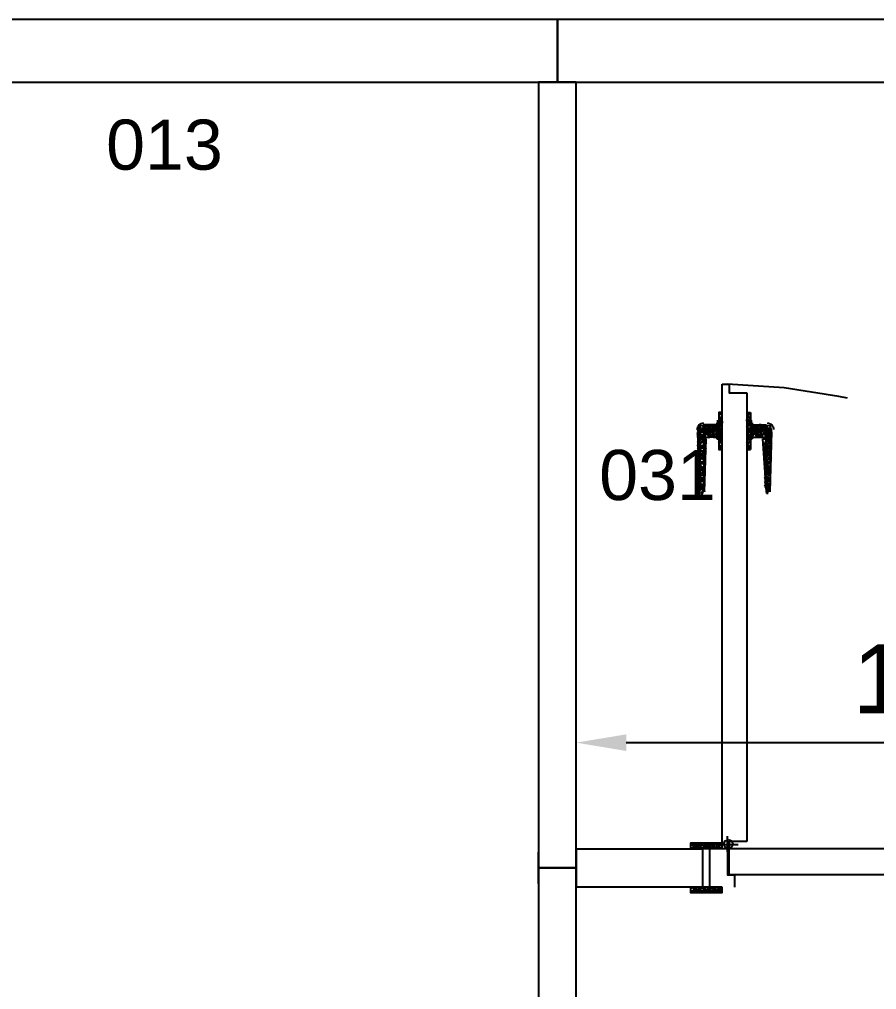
# Model space of a CAD drawing. Header units: millimetres. Extents: x -973 to 28250, y -35942 to 8545.
# Drawn here: x 3006 to 4375, y -19549 to -18000 of the extents above; entities that cross this region are included whole.
import ezdxf
from ezdxf.enums import TextEntityAlignment as Align

# ---------------------------------------------------------------- set-up
doc = ezdxf.new("R2010")
doc.units = ezdxf.units.MM
for name, color, linetype in [('R02_AKS', 8, 'Continuous'), ('R02_BAGLANTI', 3, 'Continuous'), ('R02_DUVAR', 7, 'Continuous'), ('R02_OLCU', 4, 'Continuous'), ('R02_OZEL', 6, 'Continuous')]:
    doc.layers.add(name, color=color, linetype=linetype)
doc.styles.get("Standard").update_dxf_attribs({"font": 'Arial.ttf'})
doc.dimstyles.new('ISO-25', dxfattribs={"dimtxt": 12, "dimasz": 3, "dimexe": 1.25, "dimexo": 0.625, "dimgap": 4, "dimtad": 1, "dimtxsty": 'Standard', "dimcen": 2.5, "dimadec": 0, "dimazin": 0, "dimtfac": 1, "dimtmove": 0, "dimatfit": 3, "dimfxl": 1, "dimarcsym": 0})

# ---------------------------------------------------------------- blocks, each defined once
blk = doc.blocks.new('R02_CK_D01_H_1_1_P')
blk.add_lwpolyline([(0, 0), (1255, 0), (1255, 100), (0, 100)], close=True)
blk = doc.blocks.new('R02_CK_I01_V_1_1_P')
blk.add_lwpolyline([(0, 0), (1255, 0), (1255, 60), (0, 60)], close=True)
blk = doc.blocks.new('R02_CK_I02_V_1_1_P')
blk.add_lwpolyline([(1037.5, 0), (1255, 0), (1255, 60), (1037.5, 60)], close=True)
blk = doc.blocks.new('R02_SRC_K01')
at = {"color": 133, "linetype": 'Continuous', "lineweight": 25, "true_color": 0x6ec1dd}
for p, q in [((54328.39, 7919.03), (54328.39, 7993.18)), ((54324.44, 7991.77), (54324.44, 7920.16)), ((54324.44, 7988.67), (54323.88, 7988.67)), ((54323.88, 7988.67), (54323.88, 7982.75)), ((54324.44, 7988.67), (54323.88, 7988.67)), ((54324.44, 7988.67), (54324.44, 7988.67)), ((54324.44, 7988.67), (54324.44, 7988.67)), ((54328.95, 7988.67), (54328.39, 7988.67)), ((54323.6, 7987.26), (54323.88, 7987.26)), ((54323.88, 7986.7), (54323.6, 7986.98)), ((54323.88, 7986.98), (54323.6, 7986.98)), ((54323.6, 7986.98), (54323.6, 7986.98)), ((54323.6, 7986.98), (54323.6, 7984.44)), ((54323.88, 7988.39), (54324.44, 7988.39)), ((54324.44, 7988.39), (54323.88, 7988.39)), ((54323.88, 7987.54), (54324.44, 7988.39)), ((54323.88, 7987.82), (54323.88, 7987.54)), ((54324.16, 7987.26), (54323.88, 7987.54)), ((54323.88, 7987.54), (54323.88, 7987.54)), ((54323.88, 7987.26), (54323.88, 7987.26)), ((54323.88, 7987.26), (54324.44, 7987.26)), ((54323.88, 7987.26), (54323.88, 7986.98)), ((54323.88, 7987.26), (54323.88, 7987.26)), ((54323.88, 7987.26), (54323.88, 7986.98)), ((54323.88, 7987.26), (54323.88, 7987.26)), ((54324.16, 7986.98), (54323.88, 7986.98)), ((54323.88, 7986.98), (54324.44, 7986.13)), ((54323.88, 7986.98), (54323.88, 7986.98)), ((54324.44, 7987.82), (54324.16, 7987.26)), ((54324.16, 7987.26), (54324.44, 7987.26)), ((54324.44, 7986.41), (54324.16, 7986.98)), ((54324.16, 7986.98), (54324.44, 7986.98)), ((54324.44, 7988.39), (54324.44, 7988.39)), ((54324.44, 7987.26), (54324.44, 7987.54)), ((54324.44, 7987.26), (54324.44, 7987.26)), ((54324.44, 7987.26), (54324.44, 7987.26)), ((54324.44, 7986.98), (54324.44, 7986.98)), ((54324.44, 7986.98), (54324.44, 7986.98)), ((54324.44, 7986.98), (54324.44, 7986.98)), ((54328.39, 7988.39), (54328.95, 7988.39)), ((54328.95, 7988.39), (54328.39, 7988.39)), ((54328.39, 7987.54), (54328.95, 7988.11)), ((54328.39, 7987.82), (54328.67, 7987.54)), ((54328.67, 7987.26), (54328.39, 7987.54)), ((54328.67, 7987.26), (54328.39, 7987.54)), ((54328.39, 7987.54), (54328.67, 7987.54)), ((54328.39, 7987.26), (54328.39, 7987.26)), ((54328.39, 7987.26), (54328.39, 7987.26)), ((54328.39, 7987.26), (54328.39, 7986.98)), ((54328.67, 7986.98), (54328.39, 7986.98)), ((54328.39, 7986.98), (54328.95, 7986.13)), ((54328.67, 7987.26), (54328.95, 7987.26)), ((54328.67, 7987.26), (54328.95, 7987.26)), ((54328.95, 7986.7), (54328.67, 7986.98)), ((54328.67, 7986.98), (54328.95, 7986.98)), ((54328.95, 7987.26), (54329.24, 7987.26)), ((54328.95, 7987.26), (54328.95, 7987.26)), ((54328.95, 7987.26), (54328.95, 7986.98)), ((54328.95, 7987.26), (54328.95, 7987.26)), ((54328.95, 7986.98), (54328.95, 7986.98)), ((54329.24, 7986.98), (54328.95, 7986.98)), ((54328.95, 7986.98), (54329.24, 7986.41)), ((54328.95, 7986.98), (54328.95, 7986.98)), ((54329.24, 7986.98), (54329.24, 7984.44)), ((54320.5, 7985.85), (54320.78, 7986.7)), ((54320.78, 7985.85), (54320.5, 7986.13)), ((54321.34, 7986.13), (54320.5, 7986.13)), ((54320.5, 7985.85), (54320.5, 7985.85)), ((54320.5, 7985.85), (54320.5, 7985.85)), ((54320.78, 7985.85), (54320.5, 7985.57)), ((54320.5, 7985.85), (54321.06, 7985)), ((54321.34, 7985.57), (54320.5, 7985.57)), ((54320.5, 7985.57), (54320.78, 7975.98)), ((54320.78, 7984.72), (54321.34, 7985.57)), ((54321.06, 7986.7), (54321.34, 7986.13)), ((54321.62, 7985.85), (54321.06, 7984.72)), ((54321.62, 7985.85), (54321.34, 7986.7)), ((54321.34, 7986.7), (54321.62, 7986.41)), ((54323.6, 7986.7), (54321.34, 7986.7)), ((54321.34, 7986.41), (54321.34, 7986.13)), ((54321.34, 7986.41), (54321.62, 7986.41)), ((54321.62, 7985.85), (54321.34, 7986.13)), ((54321.62, 7985.85), (54321.34, 7985.57)), ((54321.34, 7985.29), (54321.34, 7985.57)), ((54321.62, 7986.13), (54321.9, 7986.7)), ((54321.9, 7985.85), (54321.62, 7986.13)), ((54321.9, 7985.85), (54321.62, 7985.57)), ((54321.62, 7985.57), (54322.19, 7984.72)), ((54322.19, 7986.7), (54321.9, 7985.85)), ((54321.9, 7985.85), (54322.47, 7986.7)), ((54322.47, 7984.72), (54321.9, 7985.85)), ((54321.9, 7985.85), (54321.9, 7985.85)), ((54321.9, 7985.85), (54321.9, 7985.85)), ((54321.9, 7985.85), (54322.47, 7985)), ((54322.19, 7986.7), (54322.19, 7986.7)), ((54322.19, 7986.7), (54322.47, 7986.7)), ((54322.19, 7985.85), (54322.19, 7986.13)), ((54323.03, 7986.13), (54322.19, 7986.13)), ((54322.19, 7985.85), (54322.19, 7985.57)), ((54323.03, 7985.57), (54322.19, 7985.57)), ((54322.47, 7986.7), (54322.75, 7986.13)), ((54322.47, 7984.72), (54322.75, 7985.57)), ((54323.03, 7986.41), (54322.75, 7986.13)), ((54323.03, 7985.29), (54322.75, 7985.57)), ((54323.03, 7986.7), (54323.31, 7986.41)), ((54323.03, 7986.41), (54323.31, 7986.41)), ((54323.03, 7985.85), (54323.03, 7986.13)), ((54323.03, 7985.85), (54323.03, 7985.57)), ((54323.31, 7986.13), (54323.6, 7986.7)), ((54323.31, 7985.85), (54323.31, 7986.13)), ((54323.31, 7985.85), (54323.6, 7985.85)), ((54323.31, 7985.85), (54323.6, 7985.85)), ((54323.31, 7985.85), (54323.31, 7985.57)), ((54323.31, 7985.85), (54323.6, 7985.85)), ((54323.31, 7985.57), (54323.6, 7984.72)), ((54323.88, 7985.85), (54323.6, 7986.13)), ((54323.88, 7986.13), (54323.6, 7986.13)), ((54323.6, 7985.85), (54323.88, 7985.85)), ((54323.88, 7985.85), (54323.6, 7985.57)), ((54323.6, 7985.85), (54323.6, 7985.57)), ((54323.88, 7985.57), (54323.6, 7985.57)), ((54323.6, 7985.57), (54323.88, 7985.29)), ((54323.88, 7986.7), (54323.88, 7986.7)), ((54323.88, 7986.41), (54323.88, 7986.7)), ((54324.44, 7986.13), (54323.88, 7986.13)), ((54323.88, 7985.85), (54324.44, 7985.85)), ((54324.44, 7985.57), (54323.88, 7985.57)), ((54323.88, 7984.72), (54324.44, 7985.57)), ((54324.44, 7986.13), (54324.44, 7986.13)), ((54324.44, 7985.57), (54324.44, 7985.57)), ((54328.39, 7986.7), (54328.67, 7986.7)), ((54328.39, 7986.41), (54328.67, 7986.7)), ((54328.95, 7986.13), (54328.39, 7986.13)), ((54328.39, 7985.85), (54328.95, 7985.85)), ((54328.95, 7985.57), (54328.39, 7985.57)), ((54328.39, 7984.72), (54328.95, 7985.57)), ((54328.95, 7986.41), (54328.95, 7986.13)), ((54328.95, 7986.41), (54329.24, 7986.41)), ((54329.24, 7985.85), (54328.95, 7986.13)), ((54328.95, 7986.13), (54328.95, 7986.13)), ((54328.95, 7986.13), (54328.95, 7986.13)), ((54328.95, 7985.85), (54329.24, 7985.85)), ((54329.24, 7985.85), (54328.95, 7985.57)), ((54329.24, 7985.57), (54328.95, 7985)), ((54328.95, 7985.29), (54328.95, 7985.57)), ((54328.95, 7985.57), (54328.95, 7985.57)), ((54328.95, 7985.57), (54328.95, 7985.57)), ((54329.24, 7986.13), (54329.52, 7986.7)), ((54329.24, 7986.7), (54331.49, 7986.7)), ((54329.24, 7986.41), (54329.24, 7986.41)), ((54329.52, 7985.85), (54329.24, 7986.13)), ((54329.24, 7985.85), (54330.65, 7985.85)), ((54329.24, 7985.85), (54329.24, 7985.57)), ((54329.24, 7985.85), (54329.24, 7985.85)), ((54329.52, 7985.85), (54329.24, 7985.57)), ((54329.24, 7985.57), (54329.8, 7984.72)), ((54329.8, 7986.7), (54329.52, 7985.85)), ((54329.52, 7985.85), (54330.08, 7986.7)), ((54330.08, 7984.72), (54329.52, 7985.85)), ((54329.52, 7985.85), (54329.52, 7985.85)), ((54329.52, 7985.85), (54329.52, 7985.85)), ((54329.52, 7985.85), (54330.08, 7985)), ((54329.8, 7986.7), (54329.8, 7986.7)), ((54329.8, 7986.7), (54330.08, 7986.7)), ((54329.8, 7985.85), (54329.8, 7986.13)), ((54330.65, 7986.13), (54329.8, 7986.13)), ((54329.8, 7985.85), (54329.8, 7985.57)), ((54330.65, 7985.57), (54329.8, 7985.57)), ((54330.08, 7986.7), (54330.36, 7986.13)), ((54330.08, 7984.72), (54330.36, 7985.57)), ((54330.65, 7986.41), (54330.36, 7986.13)), ((54330.65, 7985.29), (54330.36, 7985.57)), ((54330.65, 7986.7), (54330.93, 7986.41)), ((54330.65, 7986.41), (54330.93, 7986.41)), ((54330.65, 7985.85), (54330.65, 7986.13)), ((54330.65, 7985.85), (54330.65, 7985.57)), ((54330.93, 7986.13), (54331.21, 7986.7)), ((54330.93, 7985.85), (54330.93, 7986.13)), ((54330.93, 7985.85), (54332.34, 7985.85)), ((54330.93, 7985.85), (54331.21, 7985.85)), ((54330.93, 7985.85), (54330.93, 7985.57)), ((54330.93, 7985.85), (54331.21, 7985.85)), ((54330.93, 7985.57), (54331.21, 7984.72)), ((54331.21, 7985.85), (54331.49, 7986.7)), ((54331.49, 7985.85), (54331.21, 7986.13)), ((54332.05, 7986.13), (54331.21, 7986.13)), ((54331.49, 7985.85), (54331.21, 7985.57)), ((54331.21, 7985.85), (54331.49, 7985)), ((54332.05, 7985.57), (54331.21, 7985.57)), ((54331.49, 7986.7), (54331.49, 7986.7)), ((54331.49, 7986.7), (54331.49, 7986.7)), ((54331.49, 7984.72), (54332.05, 7985.57)), ((54331.77, 7986.7), (54332.05, 7986.13)), ((54332.34, 7985.85), (54331.77, 7984.72)), ((54332.34, 7985.85), (54332.05, 7986.7)), ((54332.05, 7986.41), (54332.05, 7986.13)), ((54332.05, 7986.41), (54332.34, 7986.41)), ((54332.34, 7985.85), (54332.05, 7986.13)), ((54332.34, 7985.85), (54332.05, 7985.57)), ((54332.05, 7985.29), (54332.05, 7985.57)), ((54332.34, 7985.57), (54332.05, 7975.98)), ((54332.34, 7985.57), (54332.34, 7985.57)), ((54332.34, 7985.57), (54332.34, 7985.29)), ((54320.78, 7985), (54320.5, 7984.72)), ((54320.5, 7985), (54320.5, 7984.72)), ((54320.78, 7984.72), (54320.5, 7984.72)), ((54320.5, 7984.44), (54320.78, 7984.44)), ((54321.06, 7984.44), (54320.5, 7983.6)), ((54320.78, 7984.16), (54320.5, 7984.44)), ((54320.78, 7984.44), (54320.5, 7984.44)), ((54320.5, 7984.16), (54320.5, 7984.44)), ((54320.5, 7983.31), (54321.06, 7984.16)), ((54320.78, 7985), (54321.06, 7985)), ((54320.78, 7984.44), (54320.78, 7984.72)), ((54321.06, 7984.72), (54320.78, 7984.72)), ((54320.78, 7984.44), (54320.78, 7984.44)), ((54321.06, 7984.44), (54320.78, 7984.16)), ((54320.78, 7984.16), (54321.06, 7984.16)), ((54320.78, 7984.16), (54321.34, 7983.31)), ((54321.06, 7984.72), (54321.34, 7984.72)), ((54321.06, 7984.44), (54321.9, 7984.44)), ((54321.06, 7984.44), (54321.34, 7984.44)), ((54321.34, 7985.29), (54321.62, 7985.29)), ((54321.34, 7984.72), (54321.62, 7985.29)), ((54321.34, 7984.44), (54321.34, 7984.72)), ((54322.19, 7984.72), (54321.34, 7984.72)), ((54321.34, 7984.44), (54321.34, 7984.44)), ((54321.9, 7984.44), (54321.34, 7984.44)), ((54321.34, 7984.44), (54321.62, 7983.6)), ((54321.34, 7975.98), (54321.9, 7984.44)), ((54321.62, 7983.6), (54321.9, 7983.88)), ((54323.6, 7984.72), (54321.9, 7984.72)), ((54321.9, 7984.44), (54321.9, 7984.44)), ((54322.19, 7985), (54322.19, 7984.72)), ((54322.19, 7985), (54322.47, 7985)), ((54322.19, 7984.72), (54322.19, 7984.72)), ((54322.47, 7984.72), (54322.47, 7984.72)), ((54322.75, 7984.72), (54323.31, 7985.29)), ((54322.75, 7984.72), (54322.75, 7984.72)), ((54323.6, 7984.72), (54322.75, 7984.72)), ((54323.03, 7985.29), (54323.31, 7985.29)), ((54323.88, 7985), (54323.6, 7984.72)), ((54323.88, 7984.72), (54323.6, 7984.72)), ((54323.6, 7984.72), (54323.6, 7984.72)), ((54323.6, 7984.44), (54323.88, 7984.44)), ((54323.88, 7984.44), (54323.6, 7984.44)), ((54323.88, 7985.29), (54323.88, 7985)), ((54323.88, 7985), (54323.88, 7985)), ((54323.88, 7984.44), (54323.88, 7984.72)), ((54323.88, 7984.44), (54323.88, 7984.72)), ((54324.16, 7984.72), (54323.88, 7984.72)), ((54323.88, 7984.44), (54324.44, 7984.44)), ((54323.88, 7984.44), (54323.88, 7984.44)), ((54323.88, 7984.44), (54323.88, 7984.16)), ((54323.88, 7984.44), (54323.88, 7984.44)), ((54324.16, 7984.44), (54323.88, 7984.16)), ((54323.88, 7984.44), (54323.88, 7984.44)), ((54323.88, 7984.16), (54323.88, 7984.16)), ((54323.88, 7983.88), (54323.88, 7984.16)), ((54323.88, 7984.16), (54324.44, 7983.31)), ((54323.88, 7984.16), (54323.88, 7984.16)), ((54324.44, 7985.29), (54324.16, 7984.72)), ((54324.16, 7984.72), (54324.44, 7984.72)), ((54324.44, 7983.88), (54324.16, 7984.44)), ((54324.16, 7984.44), (54324.44, 7984.44)), ((54324.44, 7984.72), (54324.44, 7984.72)), ((54324.44, 7984.72), (54324.44, 7984.72)), ((54324.44, 7984.72), (54324.44, 7984.72)), ((54324.44, 7984.44), (54324.44, 7984.44)), ((54324.44, 7984.44), (54324.44, 7984.44)), ((54324.44, 7984.44), (54324.44, 7984.44)), ((54328.39, 7985.29), (54328.67, 7985)), ((54328.39, 7985), (54328.67, 7985)), ((54328.39, 7984.44), (54328.39, 7984.72)), ((54328.67, 7984.72), (54328.39, 7984.72)), ((54328.39, 7984.44), (54328.39, 7984.44)), ((54328.67, 7984.44), (54328.39, 7984.16)), ((54328.39, 7984.44), (54328.39, 7984.44)), ((54328.67, 7984.44), (54328.39, 7984.16)), ((54328.39, 7984.16), (54328.67, 7984.16)), ((54328.39, 7983.88), (54328.67, 7984.16)), ((54328.39, 7984.16), (54328.95, 7983.6)), ((54328.95, 7985), (54328.67, 7984.72)), ((54328.67, 7984.72), (54328.95, 7984.72)), ((54328.67, 7984.44), (54328.95, 7984.44)), ((54328.67, 7984.44), (54328.95, 7984.44)), ((54328.95, 7985.29), (54329.24, 7985.29)), ((54328.95, 7984.72), (54329.24, 7985.29)), ((54328.95, 7984.72), (54328.95, 7984.72)), ((54328.95, 7984.44), (54328.95, 7984.72)), ((54329.24, 7984.72), (54328.95, 7984.72)), ((54328.95, 7984.44), (54329.24, 7984.44)), ((54328.95, 7984.44), (54328.95, 7984.44)), ((54328.95, 7984.44), (54328.95, 7984.44)), ((54329.24, 7984.44), (54328.95, 7984.44)), ((54328.95, 7984.44), (54328.95, 7984.16)), ((54328.95, 7984.44), (54328.95, 7984.44)), ((54328.95, 7984.16), (54328.95, 7984.16)), ((54329.24, 7985.29), (54329.24, 7985.29)), ((54329.24, 7985.29), (54329.24, 7985.29)), ((54329.8, 7984.72), (54329.24, 7984.72)), ((54329.24, 7984.72), (54330.65, 7984.72)), ((54329.8, 7985), (54329.8, 7984.72)), ((54329.8, 7985), (54330.08, 7985)), ((54329.8, 7984.72), (54329.8, 7984.72)), ((54330.08, 7984.72), (54330.08, 7984.72)), ((54330.36, 7984.72), (54330.93, 7985.29)), ((54330.36, 7984.72), (54330.36, 7984.72)), ((54331.49, 7984.72), (54330.36, 7984.72)), ((54330.65, 7985.29), (54330.93, 7985.29)), ((54330.65, 7984.44), (54330.65, 7984.44)), ((54331.49, 7984.44), (54330.93, 7983.6)), ((54331.49, 7984.44), (54330.93, 7984.44)), ((54330.93, 7983.88), (54331.21, 7984.44)), ((54331.21, 7975.98), (54330.93, 7984.44)), ((54331.49, 7985), (54331.21, 7984.72)), ((54331.49, 7984.16), (54331.21, 7984.44)), ((54331.21, 7983.31), (54331.49, 7984.16)), ((54331.49, 7985), (54331.49, 7985)), ((54331.49, 7984.44), (54331.49, 7984.72)), ((54331.77, 7984.72), (54331.49, 7984.72)), ((54331.49, 7984.44), (54331.49, 7984.44)), ((54331.77, 7984.44), (54331.49, 7984.16)), ((54331.49, 7984.16), (54331.49, 7984.16)), ((54331.49, 7984.16), (54332.05, 7983.31)), ((54331.77, 7984.72), (54332.05, 7984.72)), ((54332.34, 7983.31), (54331.77, 7984.44)), ((54331.77, 7984.44), (54332.05, 7984.44)), ((54332.05, 7985.29), (54332.34, 7985.29)), ((54332.05, 7984.72), (54332.34, 7985.29)), ((54332.05, 7984.44), (54332.05, 7984.72)), ((54332.34, 7984.72), (54332.05, 7984.72)), ((54332.05, 7984.44), (54332.05, 7984.44)), ((54332.34, 7984.44), (54332.05, 7984.44)), ((54332.05, 7984.44), (54332.34, 7983.88)), ((54320.5, 7983.31), (54321.62, 7983.31)), ((54320.5, 7983.31), (54320.5, 7983.31)), ((54320.78, 7983.31), (54320.5, 7983.31)), ((54320.78, 7983.31), (54320.5, 7983.03)), ((54321.34, 7983.31), (54320.5, 7983.31)), ((54320.5, 7983.03), (54320.5, 7983.03)), ((54321.34, 7983.03), (54320.5, 7983.03)), ((54320.5, 7983.03), (54321.06, 7982.47)), ((54320.78, 7982.47), (54320.5, 7982.19)), ((54320.78, 7982.19), (54321.34, 7983.03)), ((54320.78, 7982.47), (54321.06, 7982.47)), ((54321.34, 7983.6), (54321.34, 7983.31)), ((54321.34, 7983.6), (54321.62, 7983.6)), ((54321.62, 7983.31), (54321.34, 7983.31)), ((54321.62, 7983.31), (54321.34, 7983.03)), ((54321.34, 7982.75), (54321.34, 7983.03)), ((54321.34, 7982.75), (54321.62, 7982.75)), ((54321.34, 7981.9), (54321.62, 7982.75)), ((54321.9, 7983.31), (54321.62, 7983.6)), ((54321.62, 7983.03), (54321.62, 7982.75)), ((54321.62, 7982.75), (54321.62, 7982.75)), ((54323.88, 7983.31), (54324.44, 7983.31)), ((54324.44, 7983.31), (54323.88, 7983.31)), ((54324.44, 7983.03), (54323.88, 7983.03)), ((54324.44, 7982.75), (54323.88, 7982.75)), ((54324.16, 7982.75), (54324.44, 7983.03)), ((54324.44, 7983.31), (54324.44, 7983.31)), ((54324.44, 7983.03), (54324.44, 7983.03)), ((54328.39, 7983.31), (54328.95, 7983.31)), ((54328.95, 7983.31), (54328.39, 7983.31)), ((54328.95, 7983.03), (54328.39, 7983.03)), ((54328.95, 7982.75), (54328.95, 7982.75)), ((54330.93, 7983.31), (54332.34, 7983.31)), ((54330.93, 7983.31), (54331.21, 7983.31)), ((54331.49, 7981.9), (54330.93, 7983.03)), ((54330.93, 7983.03), (54331.21, 7983.03)), ((54330.93, 7982.47), (54331.21, 7982.19)), ((54331.49, 7983.31), (54331.21, 7983.31)), ((54331.49, 7983.31), (54331.21, 7983.03)), ((54332.05, 7983.31), (54331.21, 7983.31)), ((54332.05, 7983.03), (54331.21, 7983.03)), ((54331.21, 7983.03), (54331.49, 7982.47)), ((54331.49, 7982.47), (54331.21, 7982.19)), ((54331.49, 7982.19), (54332.05, 7983.03)), ((54331.49, 7982.47), (54331.49, 7982.47)), ((54332.34, 7983.03), (54331.77, 7981.9)), ((54332.05, 7983.6), (54332.05, 7983.31)), ((54332.05, 7983.6), (54332.34, 7983.6)), ((54332.34, 7983.31), (54332.05, 7983.31)), ((54332.34, 7983.31), (54332.05, 7983.03)), ((54332.05, 7982.75), (54332.05, 7983.03)), ((54332.05, 7982.75), (54332.34, 7982.75)), ((54332.05, 7981.9), (54332.34, 7982.47)), ((54320.78, 7982.19), (54320.5, 7982.19)), ((54320.5, 7982.19), (54320.5, 7982.19)), ((54320.5, 7981.9), (54320.78, 7981.9)), ((54320.78, 7981.34), (54320.5, 7981.62)), ((54320.78, 7981.62), (54320.5, 7981.62)), ((54320.5, 7981.62), (54320.5, 7981.62)), ((54320.5, 7980.78), (54321.06, 7981.34)), ((54320.78, 7980.49), (54320.5, 7980.78)), ((54321.34, 7980.78), (54320.5, 7980.78)), ((54320.78, 7981.9), (54320.78, 7982.19)), ((54321.06, 7981.9), (54320.78, 7982.19)), ((54320.78, 7981.9), (54320.78, 7981.62)), ((54321.06, 7981.9), (54320.78, 7981.62)), ((54320.78, 7981.62), (54321.34, 7980.78)), ((54320.78, 7981.34), (54321.06, 7981.34)), ((54321.06, 7981.9), (54321.62, 7981.9)), ((54321.06, 7981.9), (54321.34, 7981.9)), ((54321.06, 7981.9), (54321.34, 7981.9)), ((54321.34, 7981.9), (54321.34, 7982.19)), ((54321.62, 7982.19), (54321.34, 7982.19)), ((54321.34, 7981.9), (54321.34, 7981.62)), ((54321.34, 7981.9), (54321.62, 7981.06)), ((54321.62, 7981.62), (54321.34, 7981.62)), ((54321.34, 7981.06), (54321.34, 7980.78)), ((54321.34, 7981.06), (54321.62, 7981.06)), ((54321.62, 7980.49), (54321.34, 7980.78)), ((54321.62, 7980.78), (54321.62, 7981.06)), ((54321.62, 7980.78), (54321.62, 7980.78)), ((54331.49, 7982.19), (54331.21, 7982.19)), ((54331.49, 7981.9), (54331.21, 7981.06)), ((54331.49, 7981.34), (54331.21, 7981.62)), ((54331.49, 7981.62), (54331.21, 7981.62)), ((54331.21, 7981.34), (54331.21, 7981.62)), ((54331.21, 7980.78), (54331.49, 7981.34)), ((54331.21, 7980.78), (54331.21, 7980.78)), ((54331.49, 7980.49), (54331.21, 7980.78)), ((54332.05, 7980.78), (54331.21, 7980.78)), ((54331.49, 7981.9), (54331.49, 7982.19)), ((54331.77, 7981.9), (54331.49, 7982.19)), ((54331.49, 7981.9), (54331.49, 7981.62)), ((54331.77, 7981.9), (54331.49, 7981.62)), ((54331.49, 7981.62), (54332.05, 7980.78)), ((54331.49, 7981.34), (54331.49, 7981.34)), ((54332.05, 7981.06), (54331.77, 7981.9)), ((54331.77, 7981.9), (54332.05, 7981.9)), ((54331.77, 7981.9), (54332.05, 7981.9)), ((54332.05, 7981.9), (54332.05, 7982.19)), ((54332.34, 7982.19), (54332.05, 7982.19)), ((54332.05, 7981.9), (54332.05, 7981.62)), ((54332.05, 7981.9), (54332.05, 7981.34)), ((54332.34, 7981.62), (54332.05, 7981.62)), ((54332.05, 7981.06), (54332.05, 7980.78)), ((54332.05, 7981.06), (54332.05, 7981.06)), ((54332.05, 7980.78), (54332.05, 7980.78)), ((54320.5, 7980.49), (54321.62, 7980.49)), ((54320.78, 7980.49), (54320.5, 7980.49)), ((54321.34, 7980.49), (54320.5, 7980.49)), ((54320.78, 7979.65), (54321.34, 7980.49)), ((54320.78, 7980.21), (54321.06, 7979.65)), ((54321.06, 7979.37), (54320.78, 7979.65)), ((54321.06, 7979.37), (54320.78, 7979.65)), ((54320.78, 7979.65), (54320.78, 7979.65)), ((54320.78, 7979.65), (54321.06, 7979.65)), ((54320.78, 7979.37), (54320.78, 7979.37)), ((54320.78, 7979.37), (54320.78, 7979.37)), ((54320.78, 7979.37), (54320.78, 7979.08)), ((54320.78, 7979.37), (54320.78, 7979.37)), ((54321.06, 7979.37), (54321.62, 7979.37)), ((54321.06, 7979.37), (54321.34, 7979.37)), ((54321.62, 7980.49), (54321.34, 7980.49)), ((54321.34, 7980.21), (54321.34, 7980.49)), ((54321.34, 7980.21), (54321.62, 7980.21)), ((54321.34, 7979.37), (54321.62, 7979.93)), ((54321.34, 7979.37), (54321.34, 7979.37)), ((54321.34, 7979.37), (54321.34, 7979.08)), ((54321.62, 7979.37), (54321.34, 7979.37)), ((54331.21, 7980.49), (54332.05, 7980.49)), ((54331.21, 7980.49), (54331.21, 7980.49)), ((54331.49, 7980.49), (54331.21, 7980.49)), ((54332.05, 7980.49), (54331.21, 7980.49)), ((54331.21, 7980.49), (54331.49, 7979.65)), ((54331.49, 7979.37), (54331.21, 7979.93)), ((54331.49, 7979.65), (54331.21, 7979.37)), ((54331.21, 7979.65), (54331.21, 7979.37)), ((54331.49, 7979.37), (54331.21, 7978.52)), ((54331.49, 7979.37), (54331.21, 7979.37)), ((54331.49, 7979.65), (54332.05, 7980.49)), ((54331.77, 7979.37), (54331.49, 7979.65)), ((54331.49, 7979.65), (54331.49, 7979.65)), ((54331.49, 7979.37), (54331.49, 7979.37)), ((54331.49, 7979.37), (54331.49, 7979.08)), ((54332.05, 7980.21), (54331.77, 7979.37)), ((54331.77, 7979.37), (54332.05, 7979.37)), ((54332.05, 7980.49), (54332.05, 7980.49)), ((54332.05, 7980.21), (54332.05, 7980.49)), ((54332.05, 7980.21), (54332.05, 7980.21)), ((54332.05, 7979.37), (54332.05, 7979.65)), ((54332.05, 7979.37), (54332.05, 7979.37)), ((54332.05, 7979.37), (54332.05, 7979.37)), ((54321.06, 7979.08), (54320.78, 7978.8)), ((54320.78, 7979.08), (54320.78, 7979.08)), ((54320.78, 7978.8), (54321.06, 7978.8)), ((54320.78, 7978.52), (54321.06, 7978.8)), ((54320.78, 7978.8), (54321.34, 7978.24)), ((54321.34, 7978.24), (54320.78, 7978.24)), ((54320.78, 7977.96), (54321.62, 7977.96)), ((54321.34, 7977.67), (54320.78, 7977.67)), ((54320.78, 7976.83), (54321.34, 7977.67)), ((54321.62, 7978.24), (54321.06, 7979.08)), ((54321.06, 7979.08), (54321.34, 7979.08)), ((54321.62, 7977.67), (54321.06, 7976.83)), ((54321.62, 7979.08), (54321.34, 7979.08)), ((54321.34, 7979.08), (54321.62, 7978.52)), ((54321.62, 7977.96), (54321.34, 7978.24)), ((54321.34, 7978.24), (54321.34, 7978.24)), ((54321.34, 7978.24), (54321.62, 7978.24)), ((54321.62, 7977.96), (54321.34, 7977.67)), ((54321.34, 7977.39), (54321.34, 7977.67)), ((54331.49, 7978.8), (54331.21, 7979.08)), ((54331.49, 7979.08), (54331.21, 7979.08)), ((54331.21, 7979.08), (54331.21, 7979.08)), ((54331.21, 7978.24), (54331.49, 7978.8)), ((54331.49, 7977.96), (54331.21, 7978.24)), ((54332.05, 7978.24), (54331.21, 7978.24)), ((54331.21, 7977.96), (54332.05, 7977.96)), ((54331.49, 7977.96), (54331.21, 7977.67)), ((54332.05, 7977.67), (54331.21, 7977.67)), ((54331.21, 7977.67), (54331.49, 7977.11)), ((54331.77, 7979.08), (54331.49, 7978.8)), ((54331.49, 7978.8), (54331.49, 7978.8)), ((54331.49, 7978.8), (54332.05, 7978.24)), ((54331.49, 7976.83), (54332.05, 7977.67)), ((54332.05, 7978.52), (54331.77, 7979.08)), ((54331.77, 7979.08), (54332.05, 7979.08)), ((54332.05, 7979.08), (54332.05, 7979.08)), ((54332.05, 7979.08), (54332.05, 7979.08)), ((54332.05, 7979.08), (54332.05, 7978.8)), ((54332.05, 7978.24), (54332.05, 7978.24)), ((54332.05, 7977.67), (54332.05, 7977.67)), ((54320.78, 7977.39), (54321.06, 7977.11)), ((54320.78, 7977.11), (54321.06, 7977.11)), ((54321.06, 7976.83), (54320.78, 7976.83)), ((54320.78, 7976.55), (54320.78, 7976.55)), ((54321.06, 7976.55), (54320.78, 7976.26)), ((54320.78, 7976.55), (54320.78, 7976.55)), ((54320.78, 7976.55), (54320.78, 7976.55)), ((54321.06, 7976.55), (54320.78, 7976.26)), ((54320.78, 7976.26), (54321.06, 7976.26)), ((54320.78, 7975.98), (54321.06, 7976.26)), ((54320.78, 7976.26), (54321.34, 7975.7)), ((54321.06, 7976.83), (54321.34, 7976.83)), ((54321.06, 7976.55), (54321.34, 7976.55)), ((54321.06, 7976.55), (54321.34, 7976.55)), ((54321.34, 7977.39), (54321.62, 7977.39)), ((54321.34, 7976.83), (54321.62, 7977.11)), ((54321.34, 7976.55), (54321.34, 7976.83)), ((54321.62, 7976.83), (54321.34, 7976.83)), ((54321.34, 7976.55), (54321.34, 7976.26)), ((54321.34, 7976.55), (54321.34, 7976.26)), ((54321.34, 7976.26), (54321.34, 7976.26)), ((54331.49, 7976.55), (54331.21, 7977.11)), ((54331.49, 7977.11), (54331.21, 7976.83)), ((54331.49, 7976.83), (54331.21, 7976.83)), ((54331.49, 7976.55), (54331.21, 7975.98)), ((54331.49, 7976.26), (54331.21, 7976.26)), ((54331.49, 7976.26), (54331.21, 7976.26)), ((54331.49, 7977.11), (54331.49, 7977.11)), ((54331.49, 7976.55), (54331.49, 7976.83)), ((54331.77, 7976.83), (54331.49, 7976.83)), ((54331.49, 7976.55), (54331.49, 7976.26)), ((54331.77, 7976.55), (54331.49, 7976.26)), ((54331.49, 7976.26), (54331.49, 7976.26)), ((54331.49, 7975.7), (54331.49, 7976.26)), ((54331.49, 7976.26), (54331.77, 7975.7)), ((54332.05, 7977.39), (54331.77, 7976.83)), ((54331.77, 7976.83), (54332.05, 7976.83)), ((54332.05, 7975.98), (54331.77, 7976.55)), ((54331.77, 7976.55), (54332.05, 7976.55)), ((54332.05, 7976.83), (54332.05, 7976.83)), ((54332.05, 7976.55), (54332.05, 7976.55)), ((54321.06, 7975.98), (54321.06, 7975.98)), ((54321.06, 7975.7), (54321.34, 7975.7)), ((54321.34, 7975.98), (54321.34, 7975.98)), ((54331.49, 7975.98), (54331.49, 7975.98)), ((54331.77, 7975.7), (54331.49, 7975.7)), ((54331.77, 7975.98), (54331.77, 7975.98)), ((54327.54, 7918.47), (54327.54, 7921)), ((54327.54, 7919.03), (54253.39, 7919.03)), ((54325.85, 7919.59), (54328.95, 7919.59)), ((54327.26, 7914.8), (54327.26, 7919.03)), ((54328.95, 7919.59), (54328.39, 7919.59)), ((54328.39, 7919.31), (54328.67, 7919.03)), ((54328.39, 7919.03), (54328.67, 7919.03)), ((54329.24, 7919.88), (54328.67, 7919.03)), ((54328.67, 7919.03), (54328.95, 7919.59)), ((54329.24, 7919.88), (54328.95, 7919.59)), ((54328.95, 7919.31), (54328.95, 7919.59)), ((54328.95, 7919.31), (54329.24, 7919.31)), ((54328.95, 7919.03), (54329.24, 7919.31)), ((54329.24, 7919.88), (54329.24, 7919.88)), ((54329.24, 7919.88), (54329.24, 7919.88)), ((54329.52, 7919.88), (54329.24, 7919.59)), ((54329.24, 7919.59), (54329.52, 7919.03)), ((54329.8, 7919.03), (54329.52, 7919.88)), ((54329.52, 7919.88), (54329.52, 7919.88)), ((54329.52, 7919.88), (54330.08, 7919.03)), ((54329.8, 7919.88), (54329.8, 7919.88)), ((54329.8, 7919.88), (54329.8, 7919.59)), ((54330.65, 7919.59), (54329.8, 7919.59)), ((54329.8, 7919.03), (54329.8, 7919.03)), ((54329.8, 7919.03), (54330.08, 7919.03)), ((54330.08, 7919.03), (54330.36, 7919.59)), ((54330.93, 7919.88), (54330.36, 7919.03)), ((54330.65, 7919.31), (54330.36, 7919.59)), ((54330.36, 7912.83), (54330.36, 7919.03)), ((54330.65, 7919.88), (54330.65, 7919.88)), ((54330.65, 7919.88), (54330.65, 7919.59)), ((54330.65, 7919.31), (54330.93, 7919.31)), ((54330.65, 7919.03), (54330.93, 7919.31)), ((54331.49, 7919.03), (54330.93, 7919.88)), ((54330.93, 7919.88), (54330.93, 7919.59)), ((54330.93, 7919.88), (54331.21, 7919.88)), ((54330.93, 7919.59), (54331.21, 7919.03)), ((54331.49, 7919.88), (54331.21, 7919.88)), ((54331.49, 7919.88), (54331.21, 7919.59)), ((54331.21, 7919.88), (54331.49, 7919.03)), ((54332.05, 7919.59), (54331.21, 7919.59)), ((54331.49, 7919.03), (54331.21, 7919.03)), ((54331.49, 7919.03), (54332.05, 7919.59)), ((54331.49, 7919.03), (54331.49, 7919.03)), ((54332.34, 7919.88), (54331.77, 7919.03)), ((54332.34, 7919.88), (54332.05, 7919.59)), ((54332.05, 7919.31), (54332.05, 7919.59)), ((54332.05, 7919.31), (54332.34, 7919.31)), ((54332.05, 7919.03), (54332.34, 7919.31)), ((54332.9, 7919.03), (54332.34, 7919.88)), ((54332.34, 7919.88), (54332.34, 7919.88)), ((54332.34, 7919.88), (54332.34, 7919.59)), ((54332.34, 7919.88), (54332.62, 7919.88)), ((54332.34, 7919.59), (54332.62, 7919.03)), ((54332.62, 7919.88), (54333.18, 7919.03)), ((54332.9, 7919.88), (54332.9, 7919.88)), ((54332.9, 7919.88), (54332.9, 7919.59)), ((54333.46, 7919.59), (54332.9, 7919.59)), ((54332.9, 7919.03), (54332.9, 7919.03)), ((54332.9, 7919.03), (54333.18, 7919.03)), ((54333.18, 7919.03), (54333.46, 7919.31)), ((54333.46, 7919.03), (54333.46, 7919.03)), ((54253.39, 7914.8), (54327.26, 7914.8)), ((54326.42, 7914.8), (54326.42, 7912.83)), ((54328.39, 7912.83), (54328.67, 7912.83)), ((54328.39, 7912.55), (54328.67, 7912.83)), ((54328.39, 7912.83), (54328.95, 7912.26)), ((54329.24, 7911.98), (54328.67, 7912.83)), ((54328.95, 7912.83), (54329.24, 7912.26)), ((54329.24, 7912.26), (54329.52, 7912.83)), ((54329.8, 7912.83), (54329.52, 7911.98)), ((54329.52, 7911.98), (54330.08, 7912.83)), ((54329.8, 7912.83), (54329.8, 7912.83)), ((54329.8, 7912.83), (54330.08, 7912.83)), ((54330.08, 7912.83), (54330.36, 7912.26)), ((54330.93, 7911.98), (54330.36, 7912.83)), ((54330.65, 7912.83), (54330.93, 7912.26)), ((54331.49, 7912.83), (54330.93, 7911.98)), ((54330.93, 7912.26), (54331.21, 7912.83)), ((54331.49, 7912.83), (54331.21, 7912.83)), ((54331.21, 7911.98), (54331.49, 7912.83)), ((54331.49, 7912.83), (54331.49, 7912.83)), ((54331.49, 7912.83), (54332.05, 7912.26)), ((54332.34, 7911.98), (54331.77, 7912.83)), ((54332.05, 7912.83), (54332.34, 7912.26)), ((54332.34, 7912.26), (54332.62, 7912.83)), ((54332.62, 7911.98), (54333.18, 7912.83)), ((54332.9, 7912.83), (54332.9, 7912.83)), ((54332.9, 7912.83), (54333.18, 7912.83)), ((54333.18, 7912.83), (54333.46, 7912.55)), ((54333.46, 7912.83), (54333.46, 7912.83)), ((54328.95, 7912.26), (54328.39, 7912.26)), ((54329.24, 7911.98), (54328.95, 7912.26)), ((54328.95, 7912.26), (54328.95, 7912.26)), ((54328.95, 7912.26), (54329.24, 7912.26)), ((54329.52, 7911.98), (54329.24, 7912.26)), ((54329.24, 7911.98), (54329.24, 7911.98)), ((54329.24, 7911.98), (54329.24, 7911.98)), ((54329.52, 7911.98), (54329.52, 7911.98)), ((54329.8, 7911.98), (54329.8, 7912.26)), ((54330.65, 7912.26), (54329.8, 7912.26)), ((54329.8, 7911.98), (54329.8, 7911.98)), ((54330.65, 7912.26), (54330.36, 7912.26)), ((54330.65, 7911.98), (54330.65, 7912.26)), ((54330.65, 7912.26), (54330.93, 7912.26)), ((54330.65, 7911.98), (54330.65, 7911.98)), ((54330.93, 7911.98), (54330.93, 7912.26)), ((54330.93, 7911.98), (54331.21, 7911.98)), ((54331.49, 7911.98), (54331.21, 7912.26)), ((54332.05, 7912.26), (54331.21, 7912.26)), ((54331.49, 7911.98), (54331.49, 7911.98)), ((54332.05, 7912.26), (54332.05, 7912.26)), ((54332.05, 7912.26), (54332.34, 7912.26)), ((54332.34, 7911.98), (54332.34, 7912.26)), ((54332.34, 7911.98), (54332.62, 7911.98)), ((54332.9, 7911.98), (54332.9, 7912.26)), ((54333.46, 7912.26), (54332.9, 7912.26)), ((54332.9, 7911.98), (54332.9, 7911.98))]:
    blk.add_line(p, q, dxfattribs=at)
at = {"color": 7, "linetype": 'Continuous', "lineweight": 25}
blk.add_lwpolyline([(54308.37, 7990.93), (54309.78, 7991.21), (54318.52, 7992.62), (54327.54, 7993.18)], dxfattribs=at)
at = {"color": 133, "linetype": 'Continuous', "lineweight": 25, "true_color": 0x6ec1dd}
for points in [[(54328.39, 7993.18), (54327.26, 7993.18), (54327.26, 7991.77), (54324.44, 7991.77)], [(54328.39, 7988.67), (54328.95, 7988.67), (54328.95, 7982.75), (54328.39, 7982.75)], [(54323.88, 7986.98), (54323.6, 7986.41), (54323.31, 7985.85), (54322.47, 7984.72)], [(54328.95, 7987.82), (54328.67, 7987.26), (54328.39, 7986.98)], [(54320.5, 7985.85), (54321.62, 7985.85), (54323.03, 7985.85)], [(54321.62, 7983.31), (54321.06, 7984.44), (54320.5, 7985.57)], [(54323.88, 7984.72), (54323.6, 7985.29), (54323.31, 7985.85), (54322.75, 7986.7)], [(54323.6, 7985.85), (54323.6, 7986.13), (54323.88, 7986.41)], [(54329.24, 7985.85), (54329.24, 7986.13), (54328.95, 7986.7)], [(54331.49, 7984.44), (54330.93, 7985.85), (54330.36, 7986.7)], [(54331.49, 7986.7), (54330.93, 7985.85), (54330.36, 7984.72)], [(54328.95, 7983.88), (54328.67, 7984.44), (54328.39, 7984.72)], [(54330.93, 7984.44), (54331.49, 7984.44), (54332.34, 7984.44)], [(54321.62, 7983.31), (54321.06, 7981.9), (54320.5, 7981.34)], [(54321.62, 7980.78), (54321.06, 7981.9), (54320.5, 7982.75)], [(54331.21, 7981.9), (54331.49, 7981.9), (54332.34, 7981.9)], [(54321.62, 7980.49), (54321.06, 7979.37), (54320.78, 7978.8)], [(54331.21, 7979.37), (54331.49, 7979.37), (54332.05, 7979.37)], [(54321.34, 7975.7), (54321.06, 7976.55), (54320.78, 7976.83)], [(54331.21, 7976.55), (54331.49, 7976.55), (54332.05, 7976.55)], [(54324.44, 7920.16), (54327.26, 7920.16), (54327.26, 7919.03)], [(54327.54, 7919.03), (54327.54, 7914.8), (54326.42, 7914.8)], [(54328.39, 7919.03), (54328.39, 7919.88), (54333.46, 7919.88), (54333.46, 7919.03), (54327.54, 7919.03)], [(54328.39, 7919.88), (54329.24, 7919.88), (54330.65, 7919.88)], [(54330.93, 7919.88), (54332.34, 7919.88), (54333.46, 7919.88)], [(54332.9, 7912.83), (54332.34, 7911.98), (54332.05, 7912.26)], [(54328.39, 7911.98), (54329.24, 7911.98), (54330.65, 7911.98)], [(54330.93, 7911.98), (54332.34, 7911.98), (54333.46, 7911.98)]]:
    blk.add_lwpolyline(points, dxfattribs=at)
blk.add_lwpolyline([(54328.39, 7912.83), (54333.46, 7912.83), (54333.46, 7911.98), (54328.39, 7911.98)], close=True, dxfattribs=at)
for points in [[(54321.2, 7986.98), (54320.93, 7986.98), (54320.67, 7986.87), (54320.49, 7986.67)], [(54332.06, 7986.67), (54331.88, 7986.87), (54331.62, 7986.98), (54331.35, 7986.98)], [(54320.49, 7986.67), (54320.3, 7986.48), (54320.2, 7986.22), (54320.21, 7985.95)], [(54332.34, 7985.95), (54332.35, 7986.22), (54332.25, 7986.48), (54332.06, 7986.67)], [(54327.4, 7920.44), (54327.01, 7920.44), (54326.7, 7920.12), (54326.7, 7919.74)], [(54328.11, 7919.74), (54328.11, 7920.12), (54327.79, 7920.44), (54327.4, 7920.44)], [(54326.7, 7919.74), (54326.7, 7919.35), (54327.01, 7919.03), (54327.4, 7919.03)], [(54327.4, 7919.03), (54327.79, 7919.03), (54328.11, 7919.35), (54328.11, 7919.74)]]:
    blk.add_open_spline(points, degree=3, dxfattribs=at)
blk = doc.blocks.new('R02_CK_I05_H_N1_1_P')
blk.add_lwpolyline([(0, 0), (202.5, 0), (202.5, 60), (0, 60)], close=True)
at = {"xscale": -10, "yscale": 10}
blk.add_blockref('R02_SRC_K01', (543517.1865, -79129.29523), dxfattribs=at)
blk = doc.blocks.new('*D326')
at = {"layer": 'Defpoints', "color": 0, "transparency": 16777216}
for p in [(5120, -19155), (3895, -19385), (5120, -19385)]:
    blk.add_point(p, dxfattribs=at)
at = {"layer": 'R02_OLCU', "color": 6, "lineweight": -2, "transparency": 16777216}
for p, q in [((3895, -19325), (3895, -19110)), ((5120, -19325), (5120, -19110)), ((3975, -19155), (5040, -19155))]:
    blk.add_line(p, q, dxfattribs=at)
at = {"layer": 'R02_OLCU', "color": 6, "transparency": 16777216}
for points in [[(3975, -19141.7), (3975, -19168.3), (3895, -19155)], [(5040, -19141.7), (5040, -19168.3), (5120, -19155)]]:
    blk.add_solid(points, dxfattribs=at)
at = {"layer": 'R02_OLCU', "color": 6, "transparency": 16777216, "insert": (4507.5, -19053.8), "char_height": 110, "attachment_point": 5}
blk.add_mtext('1225', dxfattribs=at)
blk = doc.blocks.new('R02_SRC_B03')
at = {"color": 31}
for p, q in [((7543.68, 804.49), (7543.68, 809.49)), ((7552.18, 809.99), (7549.68, 809.99)), ((7549.68, 809.99), (7549.68, 803.99)), ((7549.68, 804.49), (7549.68, 809.49)), ((7549.68, 806.99), (7543.68, 806.99)), ((7543.68, 806.99), (7543.68, 804.49)), ((7549.68, 804.49), (7549.68, 806.99)), ((7549.68, 803.99), (7552.18, 803.99))]:
    blk.add_line(p, q, dxfattribs=at)
blk = doc.blocks.new('R02_H')
at = {"xscale": 10, "yscale": 10}
blk.add_blockref('R02_SRC_B03', (-75466.7804, -8069.896676), dxfattribs=at)

msp = doc.modelspace()

# ---------------------------------------------------------------- block references
at = {"layer": 'R02_BAGLANTI'}
msp.add_blockref('R02_H', (3865, -19355), dxfattribs=at)
at = {"layer": 'R02_DUVAR'}
for p in [(2610, -18100), (3865, -18100)]:
    msp.add_blockref('R02_CK_D01_H_1_1_P', p, dxfattribs=at)
at = {"layer": 'R02_DUVAR', "rotation": 90}
for name, p in [('R02_CK_I01_V_1_1_P', (3895, -19355)), ('R02_CK_I02_V_1_1_P', (3895, -20610))]:
    msp.add_blockref(name, p, dxfattribs=at)
at = {"layer": 'R02_OZEL'}
msp.add_blockref('R02_CK_I05_H_N1_1_P', (3895, -19385), dxfattribs=at)

# ---------------------------------------------------------------- texts
at = {"layer": 'R02_AKS'}
for s, p in [('013', (3237.5, -18200)), ('031', (4025, -18727.5))]:
    msp.add_text(s, height=80, dxfattribs=at).set_placement(p, align=Align.MIDDLE_CENTER)

# ---------------------------------------------------------------- dimensions: what is measured, and where the dimension line sits
at = {"layer": 'R02_OLCU'}
dim = msp.add_linear_dim(base=(5120, -19155), p1=(3895, -19385), p2=(5120, -19385), dimstyle='ISO-25', override={"dimtxt": 110, "dimasz": 80, "dimexe": 45, "dimexo": 60, "dimgap": 45, "dimdec": 1, "dimclrd": 6, "dimclre": 6, "dimclrt": 6, "dimtix": 1, "dimatfit": 1}, dxfattribs=at)
dim.commit()
dim.dimension.update_dxf_attribs({"geometry": '*D326', "text_midpoint": (4507.5, -19053.84)})

doc.saveas('drawing.dxf')
